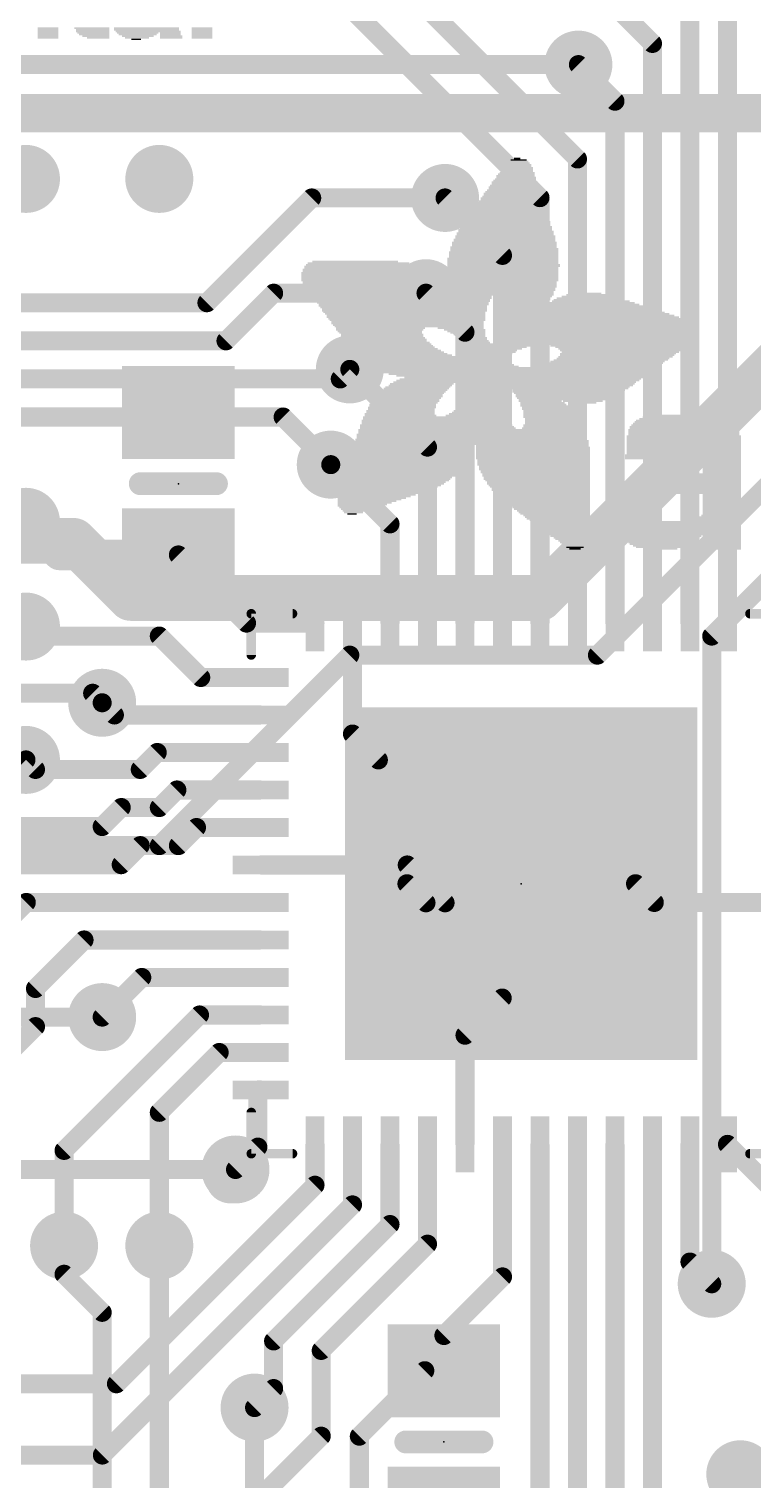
# Model space of a CAD drawing. Extents: x -3.3 to 69.5, y -0.4 to 53.7.
# Drawn here: x 44.49 to 54.14, y 23.8 to 43.15 of the extents above; entities that cross this region are included whole.
import ezdxf

# ---------------------------------------------------------------- set-up
doc = ezdxf.new("R2010")
doc.units = 0
for name, color, linetype in [('1', 12, 'CONTINUOUS'), ('16', 132, 'CONTINUOUS'), ('18', 3, 'CONTINUOUS'), ('200', 4, 'CONTINUOUS'), ('21', 40, 'CONTINUOUS'), ('23', 53, 'CONTINUOUS')]:
    doc.layers.add(name, color=color, linetype=linetype)

# ---------------------------------------------------------------- blocks, each defined once
blk = doc.blocks.new('RECT')
blk.add_solid([(-0.5, -0.5), (0.5, -0.5), (-0.5, 0.5), (0.5, 0.5)])
blk = doc.blocks.new('ROUNDV')
at = {"const_width": 0.5}
blk.add_lwpolyline([(0, -0.25, 1), (0, 0.25, 1), (0, -0.25)], format="xyb", dxfattribs=at)

msp = doc.modelspace()

# ---------------------------------------------------------------- linework, layer by layer
at = {"layer": '1'}
for points, const_width in [([(51.304, 40.898), (45.974, 46.228)], 0.254), ([(51.804, 41.414), (48.26, 44.958)], 0.254), ([(53.804, 35.225), (53.804, 44.748)], 0.254), ([(52.804, 42.954), (51.816, 43.942)], 0.254), ([(53.304, 35.225), (53.304, 43.851)], 0.254), ([(52.804, 35.225), (52.804, 42.954)], 0.254), ([(52.304, 42.184), (51.816, 42.672)], 0.254), ([(52.304, 35.225), (52.304, 42.184)], 0.254), ([(51.804, 35.225), (51.804, 41.414)], 0.254), ([(50.804, 40.128), (50.038, 40.894)], 0.254), ([(51.304, 35.225), (51.304, 40.898)], 0.254), ([(50.804, 35.225), (50.804, 40.128)], 0.254), ([(50.304, 39.104), (49.784, 39.624)], 0.254), ([(50.304, 35.225), (50.304, 39.104)], 0.254), ([(49.804, 37.572), (48.768, 38.608)], 0.254), ([(49.804, 35.225), (49.804, 37.572)], 0.254), ([(49.304, 36.548), (48.514, 37.338)], 0.254), ([(44.892, 36.134), (44.45, 36.576)], 0.4064), ([(49.304, 35.225), (49.304, 36.548)], 0.254), ([(46.482, 36.134), (44.892, 36.134)], 0.4064), ([(47.391, 35.225), (46.482, 36.134)], 0.254), ([(44.45, 35.052), (44.45, 35.179)], 0.254), ([(48.304, 35.225), (47.391, 35.225)], 0.254), ([(48.804, 35.225), (48.804, 33.746)], 0.254), ([(46.228, 35.052), (44.45, 35.052)], 0.254), ([(46.78, 34.5), (46.228, 35.052)], 0.254), ([(47.579, 34.5), (46.78, 34.5)], 0.254), ([(45.629, 34), (45.466, 34.163)], 0.254), ([(47.579, 34), (45.629, 34)], 0.254), ([(48.804, 33.746), (49.149, 33.401)], 0.254), ([(44.577, 33.274), (44.45, 33.401)], 0.254), ([(46.2, 33.5), (45.974, 33.274)], 0.254), ([(47.579, 33.5), (46.2, 33.5)], 0.254), ([(49.149, 33.401), (50.292, 33.401)], 0.254), ([(45.974, 33.274), (44.577, 33.274)], 0.254), ([(46.462, 33), (46.228, 32.766)], 0.254), ([(47.579, 33), (46.462, 33)], 0.254), ([(45.72, 32.766), (45.466, 32.512)], 0.254), ([(46.228, 32.766), (45.72, 32.766)], 0.254), ([(45.466, 32.512), (42.987, 32.512)], 0.254), ([(46.724, 32.5), (46.482, 32.258)], 0.254), ([(47.579, 32.5), (46.724, 32.5)], 0.254), ([(45.974, 32.258), (45.72, 32.004)], 0.254), ([(46.482, 32.258), (45.974, 32.258)], 0.254), ([(45.72, 32.004), (40.259, 32.004)], 0.254), ([(47.579, 32), (49.534, 32)], 0.254), ([(49.534, 32), (50.038, 31.496)], 0.254), ([(49.784, 31.496), (49.53, 31.75)], 0.254), ([(52.828, 31.5), (52.578, 31.75)], 0.254), ([(44.454, 31.5), (43.688, 30.734)], 0.254), ([(47.579, 31.5), (44.454, 31.5)], 0.254), ([(50.038, 31.496), (49.784, 31.496)], 0.254), ([(54.529, 31.5), (52.828, 31.5)], 0.254), ([(45.224, 31), (44.577, 30.353)], 0.254), ([(47.579, 31), (45.224, 31)], 0.254), ([(45.994, 30.5), (45.466, 29.972)], 0.254), ([(47.579, 30.5), (45.994, 30.5)], 0.254), ([(44.577, 30.353), (44.577, 29.845)], 0.254), ([(50.292, 29.73), (50.292, 30.099)], 0.4064), ([(50.304, 29.73), (50.8, 30.226)], 0.254), ([(46.764, 30), (44.958, 28.194)], 0.254), ([(47.579, 30), (46.764, 30)], 0.254), ([(44.577, 29.845), (43.561, 28.829)], 0.254), ([(50.304, 29.73), (50.292, 29.73)], 0.4064), ([(50.304, 28.275), (50.304, 29.73)], 0.254), ([(47.026, 29.5), (46.228, 28.702)], 0.254), ([(47.579, 29.5), (47.026, 29.5)], 0.254), ([(47.579, 29), (47.542, 29)], 0.254), ([(47.542, 29), (47.542, 28.238)], 0.254), ([(46.228, 28.702), (46.228, 26.924)], 0.254), ([(44.958, 28.194), (44.958, 26.924)], 0.254), ([(47.542, 28.238), (47.244, 27.94)], 0.254), ([(48.304, 28.275), (48.304, 27.73)], 0.254), ([(48.804, 28.275), (48.804, 27.468)], 0.254), ([(49.304, 28.275), (49.304, 27.206)], 0.254), ([(49.804, 28.275), (49.804, 26.944)], 0.254), ([(50.804, 28.275), (50.804, 26.5075)], 0.254), ([(51.304, 28.275), (51.304, 10.926)], 0.254), ([(51.804, 28.275), (51.804, 12.458)], 0.254), ([(52.304, 28.275), (52.304, 13.482)], 0.254), ([(52.804, 28.275), (52.804, 14.506)], 0.254), ([(53.304, 28.275), (53.304, 26.706)], 0.254), ([(53.804, 28.275), (54.61, 27.469)], 0.254), ([(48.304, 27.73), (45.6565, 25.0825)], 0.254), ([(45.4685, 24.1325), (48.804, 27.468)], 0.254), ([(49.304, 27.206), (47.752, 25.654)], 0.254), ([(49.804, 26.944), (48.387, 25.527)], 0.254), ([(53.304, 26.706), (53.594, 26.416)], 0.254), ([(50.804, 26.5075), (50.0226, 25.7261)], 0.254), ([(47.752, 25.654), (47.752, 25.019)], 0.254), ([(50.0226, 25.7261), (50.0226, 25.257)], 0.254), ([(48.387, 25.527), (48.387, 24.384)], 0.254), ([(49.768, 25.257), (48.895, 24.384)], 0.254), ([(50.0226, 25.257), (49.768, 25.257)], 0.254), ([(45.6565, 25.0825), (42.6187, 25.0825)], 0.254), ([(47.752, 25.019), (47.498, 24.765)], 0.254), ([(48.387, 24.384), (47.498, 23.495)], 0.254), ([(48.895, 24.384), (48.895, 23.1006)], 0.254), ([(43.5102, 24.1325), (45.4685, 24.1325)], 0.254)]:
    msp.add_lwpolyline(points, dxfattribs=dict(at, const_width=const_width))
for points, const_width in [([(52.8675, 42.954, 1), (52.7405, 42.954)], 0.127), ([(52.7591, 42.9091, 1), (52.8489, 42.9989)], 0.127), ([(51.8609, 42.7169, 1), (51.7711, 42.6271)], 0.127), ([(52.3675, 42.184, 1), (52.2405, 42.184)], 0.127), ([(52.2591, 42.1391, 1), (52.3489, 42.2289)], 0.127), ([(51.8675, 41.414, 1), (51.7405, 41.414)], 0.127), ([(51.7591, 41.3691, 1), (51.8489, 41.4589)], 0.127), ([(50.0829, 40.9389, 1), (49.9931, 40.8491)], 0.127), ([(51.3675, 40.898, 1), (51.2405, 40.898)], 0.127), ([(51.2591, 40.8531, 1), (51.3489, 40.9429)], 0.127), ([(50.8675, 40.128, 1), (50.7405, 40.128)], 0.127), ([(50.7591, 40.0831, 1), (50.8489, 40.1729)], 0.127), ([(49.8289, 39.6689, 1), (49.7391, 39.5791)], 0.127), ([(50.3675, 39.104, 1), (50.2405, 39.104)], 0.127), ([(50.2591, 39.0591, 1), (50.3489, 39.1489)], 0.127), ([(48.8129, 38.6529, 1), (48.7231, 38.5631)], 0.127), ([(49.8675, 37.572, 1), (49.7405, 37.572)], 0.127), ([(49.7591, 37.5271, 1), (49.8489, 37.6169)], 0.127), ([(48.5589, 37.3829, 1), (48.4691, 37.2931)], 0.127), ([(44.5218, 36.6478, 1), (44.3782, 36.5042)], 0.2032), ([(49.3675, 36.548, 1), (49.2405, 36.548)], 0.127), ([(49.2591, 36.5031, 1), (49.3489, 36.5929)], 0.127), ([(44.892, 36.2356, 1), (44.892, 36.0324)], 0.2032), ([(44.8202, 36.0622, 1), (44.9638, 36.2058)], 0.2032), ([(46.5269, 36.1789, 1), (46.4371, 36.0891)], 0.127), ([(46.482, 36.0324, 1), (46.482, 36.2356)], 0.2032), ([(44.5135, 35.179, 1), (44.3865, 35.179)], 0.127), ([(47.391, 35.2885, 1), (47.391, 35.1615)], 0.127), ([(47.3461, 35.1801, 1), (47.4359, 35.2699)], 0.127), ([(48.304, 35.1615, 1), (48.304, 35.2885)], 0.127), ([(48.8675, 35.225, 1), (48.7405, 35.225)], 0.127), ([(49.2405, 35.225, 1), (49.3675, 35.225)], 0.127), ([(49.7405, 35.225, 1), (49.8675, 35.225)], 0.127), ([(50.2405, 35.225, 1), (50.3675, 35.225)], 0.127), ([(50.7405, 35.225, 1), (50.8675, 35.225)], 0.127), ([(51.2405, 35.225, 1), (51.3675, 35.225)], 0.127), ([(51.7405, 35.225, 1), (51.8675, 35.225)], 0.127), ([(52.2405, 35.225, 1), (52.3675, 35.225)], 0.127), ([(52.7405, 35.225, 1), (52.8675, 35.225)], 0.127), ([(53.2405, 35.225, 1), (53.3675, 35.225)], 0.127), ([(53.7405, 35.225, 1), (53.8675, 35.225)], 0.127), ([(44.45, 35.1155, 1), (44.45, 34.9885)], 0.127), ([(44.3865, 35.052, 1), (44.5135, 35.052)], 0.127), ([(46.2729, 35.0969, 1), (46.1831, 35.0071)], 0.127), ([(46.228, 34.9885, 1), (46.228, 35.1155)], 0.127), ([(46.78, 34.5635, 1), (46.78, 34.4365)], 0.127), ([(46.7351, 34.4551, 1), (46.8249, 34.5449)], 0.127), ([(47.579, 34.4365, 1), (47.579, 34.5635)], 0.127), ([(45.5109, 34.2079, 1), (45.4211, 34.1181)], 0.127), ([(45.629, 34.0635, 1), (45.629, 33.9365)], 0.127), ([(45.5841, 33.9551, 1), (45.6739, 34.0449)], 0.127), ([(47.579, 33.9365, 1), (47.579, 34.0635)], 0.127), ([(48.8489, 33.7909, 1), (48.7591, 33.7011)], 0.127), ([(48.7405, 33.746, 1), (48.8675, 33.746)], 0.127), ([(44.4949, 33.4459, 1), (44.4051, 33.3561)], 0.127), ([(46.2, 33.5635, 1), (46.2, 33.4365)], 0.127), ([(46.2449, 33.4551, 1), (46.1551, 33.5449)], 0.127), ([(47.579, 33.4365, 1), (47.579, 33.5635)], 0.127), ([(49.149, 33.4645, 1), (49.149, 33.3375)], 0.127), ([(49.1041, 33.3561, 1), (49.1939, 33.4459)], 0.127), ([(50.292, 33.3375, 1), (50.292, 33.4645)], 0.127), ([(44.577, 33.3375, 1), (44.577, 33.2105)], 0.127), ([(44.5321, 33.2291, 1), (44.6219, 33.3189)], 0.127), ([(45.9291, 33.3189, 1), (46.0189, 33.2291)], 0.127), ([(45.974, 33.2105, 1), (45.974, 33.3375)], 0.127), ([(46.462, 33.0635, 1), (46.462, 32.9365)], 0.127), ([(46.5069, 32.9551, 1), (46.4171, 33.0449)], 0.127), ([(47.579, 32.9365, 1), (47.579, 33.0635)], 0.127), ([(45.72, 32.8295, 1), (45.72, 32.7025)], 0.127), ([(45.7649, 32.7211, 1), (45.6751, 32.8109)], 0.127), ([(46.228, 32.7025, 1), (46.228, 32.8295)], 0.127), ([(46.1831, 32.8109, 1), (46.2729, 32.7211)], 0.127), ([(45.4211, 32.5569, 1), (45.5109, 32.4671)], 0.127), ([(45.466, 32.4485, 1), (45.466, 32.5755)], 0.127), ([(46.724, 32.5635, 1), (46.724, 32.4365)], 0.127), ([(46.7689, 32.4551, 1), (46.6791, 32.5449)], 0.127), ([(47.579, 32.4365, 1), (47.579, 32.5635)], 0.127), ([(45.974, 32.3215, 1), (45.974, 32.1945)], 0.127), ([(46.0189, 32.2131, 1), (45.9291, 32.3029)], 0.127), ([(46.4371, 32.3029, 1), (46.5269, 32.2131)], 0.127), ([(46.482, 32.1945, 1), (46.482, 32.3215)], 0.127), ([(45.72, 31.9405, 1), (45.72, 32.0675)], 0.127), ([(47.579, 32.0635, 1), (47.579, 31.9365)], 0.127), ([(49.5789, 32.0449, 1), (49.4891, 31.9551)], 0.127), ([(49.534, 31.9365, 1), (49.534, 32.0635)], 0.127), ([(45.6751, 32.0489, 1), (45.7649, 31.9591)], 0.127), ([(49.5749, 31.7949, 1), (49.4851, 31.7051)], 0.127), ([(52.6229, 31.7949, 1), (52.5331, 31.7051)], 0.127), ([(44.454, 31.5635, 1), (44.454, 31.4365)], 0.127), ([(44.4989, 31.4551, 1), (44.4091, 31.5449)], 0.127), ([(47.579, 31.4365, 1), (47.579, 31.5635)], 0.127), ([(49.784, 31.5595, 1), (49.784, 31.4325)], 0.127), ([(49.7391, 31.4511, 1), (49.8289, 31.5409)], 0.127), ([(49.9931, 31.4511, 1), (50.0829, 31.5409)], 0.127), ([(50.038, 31.4325, 1), (50.038, 31.5595)], 0.127), ([(52.828, 31.5635, 1), (52.828, 31.4365)], 0.127), ([(52.7831, 31.4551, 1), (52.8729, 31.5449)], 0.127), ([(45.224, 31.0635, 1), (45.224, 30.9365)], 0.127), ([(45.2689, 30.9551, 1), (45.1791, 31.0449)], 0.127), ([(47.579, 30.9365, 1), (47.579, 31.0635)], 0.127), ([(45.994, 30.5635, 1), (45.994, 30.4365)], 0.127), ([(46.0389, 30.4551, 1), (45.9491, 30.5449)], 0.127), ([(47.579, 30.4365, 1), (47.579, 30.5635)], 0.127), ([(44.6405, 30.353, 1), (44.5135, 30.353)], 0.127), ([(44.5321, 30.3979, 1), (44.6219, 30.3081)], 0.127), ([(50.3936, 30.099, 1), (50.1904, 30.099)], 0.2032), ([(50.8449, 30.1811, 1), (50.7551, 30.2709)], 0.127), ([(45.4211, 30.0169, 1), (45.5109, 29.9271)], 0.127), ([(46.764, 30.0635, 1), (46.764, 29.9365)], 0.127), ([(46.8089, 29.9551, 1), (46.7191, 30.0449)], 0.127), ([(47.579, 29.9365, 1), (47.579, 30.0635)], 0.127), ([(44.5135, 29.845, 1), (44.6405, 29.845)], 0.127), ([(44.6219, 29.8001, 1), (44.5321, 29.8899)], 0.127), ([(50.292, 29.8316, 1), (50.292, 29.6284)], 0.2032), ([(50.1904, 29.73, 1), (50.3936, 29.73)], 0.2032), ([(50.3675, 29.73, 1), (50.2405, 29.73)], 0.127), ([(50.2591, 29.7749, 1), (50.3489, 29.6851)], 0.127), ([(50.304, 29.6284, 1), (50.304, 29.8316)], 0.2032), ([(47.026, 29.5635, 1), (47.026, 29.4365)], 0.127), ([(47.0709, 29.4551, 1), (46.9811, 29.5449)], 0.127), ([(47.579, 29.4365, 1), (47.579, 29.5635)], 0.127), ([(47.542, 29.0635, 1), (47.542, 28.9365)], 0.127), ([(47.6055, 29, 1), (47.4785, 29)], 0.127), ([(47.579, 28.9365, 1), (47.579, 29.0635)], 0.127), ([(46.2915, 28.702, 1), (46.1645, 28.702)], 0.127), ([(46.1831, 28.7469, 1), (46.2729, 28.6571)], 0.127), ([(45.0215, 28.194, 1), (44.8945, 28.194)], 0.127), ([(44.9131, 28.2389, 1), (45.0029, 28.1491)], 0.127), ([(47.4785, 28.238, 1), (47.6055, 28.238)], 0.127), ([(47.5869, 28.1931, 1), (47.4971, 28.2829)], 0.127), ([(48.3675, 28.275, 1), (48.2405, 28.275)], 0.127), ([(48.8675, 28.275, 1), (48.7405, 28.275)], 0.127), ([(49.3675, 28.275, 1), (49.2405, 28.275)], 0.127), ([(49.8675, 28.275, 1), (49.7405, 28.275)], 0.127), ([(50.2405, 28.275, 1), (50.3675, 28.275)], 0.127), ([(50.8675, 28.275, 1), (50.7405, 28.275)], 0.127), ([(51.3675, 28.275, 1), (51.2405, 28.275)], 0.127), ([(51.8675, 28.275, 1), (51.7405, 28.275)], 0.127), ([(52.3675, 28.275, 1), (52.2405, 28.275)], 0.127), ([(52.8675, 28.275, 1), (52.7405, 28.275)], 0.127), ([(53.3675, 28.275, 1), (53.2405, 28.275)], 0.127), ([(53.8489, 28.3199, 1), (53.7591, 28.2301)], 0.127), ([(47.1991, 27.9849, 1), (47.2889, 27.8951)], 0.127), ([(48.2405, 27.73, 1), (48.3675, 27.73)], 0.127), ([(48.3489, 27.6851, 1), (48.2591, 27.7749)], 0.127), ([(48.7405, 27.468, 1), (48.8675, 27.468)], 0.127), ([(48.8489, 27.4231, 1), (48.7591, 27.5129)], 0.127), ([(49.3489, 27.1611, 1), (49.2591, 27.2509)], 0.127), ([(49.2405, 27.206, 1), (49.3675, 27.206)], 0.127), ([(44.8945, 26.924, 1), (45.0215, 26.924)], 0.127), ([(46.1645, 26.924, 1), (46.2915, 26.924)], 0.127), ([(49.7405, 26.944, 1), (49.8675, 26.944)], 0.127), ([(49.8489, 26.8991, 1), (49.7591, 26.9889)], 0.127), ([(53.3489, 26.7509, 1), (53.2591, 26.6611)], 0.127), ([(53.2405, 26.706, 1), (53.3675, 26.706)], 0.127), ([(50.7405, 26.5075, 1), (50.8675, 26.5075)], 0.127), ([(50.8489, 26.4626, 1), (50.7591, 26.5524)], 0.127), ([(53.5491, 26.3711, 1), (53.6389, 26.4609)], 0.127), ([(47.8155, 25.654, 1), (47.6885, 25.654)], 0.127), ([(47.7071, 25.6989, 1), (47.7969, 25.6091)], 0.127), ([(50.0861, 25.7261, 1), (49.9591, 25.7261)], 0.127), ([(49.9777, 25.771, 1), (50.0675, 25.6812)], 0.127), ([(48.4505, 25.527, 1), (48.3235, 25.527)], 0.127), ([(48.3421, 25.5719, 1), (48.4319, 25.4821)], 0.127), ([(49.768, 25.3205, 1), (49.768, 25.1935)], 0.127), ([(49.8129, 25.2121, 1), (49.7231, 25.3019)], 0.127), ([(50.0226, 25.1935, 1), (50.0226, 25.3205)], 0.127), ([(45.6116, 25.1274, 1), (45.7014, 25.0376)], 0.127), ([(45.6565, 25.019, 1), (45.6565, 25.146)], 0.127), ([(49.9591, 25.257, 1), (50.0861, 25.257)], 0.127), ([(47.6885, 25.019, 1), (47.8155, 25.019)], 0.127), ([(47.7969, 24.9741, 1), (47.7071, 25.0639)], 0.127), ([(47.4531, 24.8099, 1), (47.5429, 24.7201)], 0.127), ([(48.3235, 24.384, 1), (48.4505, 24.384)], 0.127), ([(48.4319, 24.3391, 1), (48.3421, 24.4289)], 0.127), ([(48.9585, 24.384, 1), (48.8315, 24.384)], 0.127), ([(48.8501, 24.4289, 1), (48.9399, 24.3391)], 0.127), ([(45.4236, 24.1774, 1), (45.5134, 24.0876)], 0.127), ([(45.4685, 24.069, 1), (45.4685, 24.196)], 0.127)]:
    msp.add_lwpolyline(points, format="xyb", dxfattribs=dict(at, const_width=const_width))
at = {"layer": '16'}
for points, const_width in [([(51.816, 42.672), (32.512, 42.672)], 0.254), ([(48.26, 40.894), (46.863, 39.497)], 0.254), ([(50.038, 40.894), (48.26, 40.894)], 0.254), ([(47.752, 39.624), (47.117, 38.989)], 0.254), ([(49.784, 39.624), (47.752, 39.624)], 0.254), ([(55.118, 39.37), (51.308, 35.56)], 0.6096), ([(46.863, 39.497), (24.765, 39.497)], 0.254), ([(47.117, 38.989), (21.717, 38.989)], 0.254), ([(48.768, 38.608), (48.641, 38.481)], 0.254), ([(48.641, 38.481), (20.701, 38.481)], 0.254), ([(55.372, 38.1), (52.07, 34.798)], 0.254), ([(47.879, 37.973), (22.098, 37.973)], 0.254), ([(48.514, 37.338), (47.879, 37.973)], 0.254), ([(44.45, 36.576), (44.45, 36.322)], 0.4064), ([(44.45, 36.322), (43.561, 36.322)], 0.6096), ([(45.085, 36.322), (44.45, 36.322)], 0.6096), ([(45.847, 35.56), (45.085, 36.322)], 0.6096), ([(53.594, 35.052), (54.61, 36.068)], 0.254), ([(51.308, 35.56), (45.847, 35.56)], 0.6096), ([(44.45, 35.179), (43.307, 35.179)], 0.254), ([(53.594, 26.416), (53.594, 35.052)], 0.254), ([(48.768, 34.798), (46.228, 32.258)], 0.254), ([(52.07, 34.798), (48.768, 34.798)], 0.254), ([(43.434, 34.29), (45.339, 34.29)], 0.254), ([(45.339, 34.29), (45.466, 34.163)], 0.254), ([(44.323, 33.274), (44.45, 33.401)], 0.254), ([(46.228, 32.258), (43.434, 32.258)], 0.254), ([(45.466, 29.972), (44.196, 29.972)], 0.254), ([(47.244, 27.94), (44.323, 27.94)], 0.254), ([(44.958, 26.543), (44.958, 26.924)], 0.254), ([(46.228, 26.924), (46.228, 18.542)], 0.254), ([(45.466, 26.035), (44.958, 26.543)], 0.254), ([(45.466, 18.796), (45.466, 26.035)], 0.254), ([(47.498, 24.765), (47.498, 19.558)], 0.254)]:
    msp.add_lwpolyline(points, dxfattribs=dict(at, const_width=const_width))
for points, const_width in [([(51.816, 42.6085, 1), (51.816, 42.7355)], 0.127), ([(48.26, 40.9575, 1), (48.26, 40.8305)], 0.127), ([(48.3049, 40.8491, 1), (48.2151, 40.9389)], 0.127), ([(50.038, 40.8305, 1), (50.038, 40.9575)], 0.127), ([(47.752, 39.6875, 1), (47.752, 39.5605)], 0.127), ([(47.7969, 39.5791, 1), (47.7071, 39.6689)], 0.127), ([(49.784, 39.5605, 1), (49.784, 39.6875)], 0.127), ([(46.8181, 39.5419, 1), (46.9079, 39.4521)], 0.127), ([(46.863, 39.4335, 1), (46.863, 39.5605)], 0.127), ([(47.0721, 39.0339, 1), (47.1619, 38.9441)], 0.127), ([(47.117, 38.9255, 1), (47.117, 39.0525)], 0.127), ([(48.8129, 38.5631, 1), (48.7231, 38.6529)], 0.127), ([(48.5961, 38.5259, 1), (48.6859, 38.4361)], 0.127), ([(48.641, 38.4175, 1), (48.641, 38.5445)], 0.127), ([(47.9239, 38.0179, 1), (47.8341, 37.9281)], 0.127), ([(47.879, 37.9095, 1), (47.879, 38.0365)], 0.127), ([(48.4691, 37.2931, 1), (48.5589, 37.3829)], 0.127), ([(44.5516, 36.576, 1), (44.3484, 36.576)], 0.2032), ([(44.45, 36.4744, 1), (44.45, 36.1696)], 0.3048), ([(44.45, 36.1696, 1), (44.45, 36.4744)], 0.3048), ([(45.1928, 36.4298, 1), (44.9772, 36.2142)], 0.3048), ([(45.085, 36.1696, 1), (45.085, 36.4744)], 0.3048), ([(44.3484, 36.322, 1), (44.5516, 36.322)], 0.2032), ([(45.847, 35.7124, 1), (45.847, 35.4076)], 0.3048), ([(45.7392, 35.4522, 1), (45.9548, 35.6678)], 0.3048), ([(51.2002, 35.6678, 1), (51.4158, 35.4522)], 0.3048), ([(51.308, 35.4076, 1), (51.308, 35.7124)], 0.3048), ([(44.45, 35.1155, 1), (44.45, 35.2425)], 0.127), ([(53.6575, 35.052, 1), (53.5305, 35.052)], 0.127), ([(53.5491, 35.0969, 1), (53.6389, 35.0071)], 0.127), ([(48.768, 34.8615, 1), (48.768, 34.7345)], 0.127), ([(48.8129, 34.7531, 1), (48.7231, 34.8429)], 0.127), ([(52.0251, 34.8429, 1), (52.1149, 34.7531)], 0.127), ([(52.07, 34.7345, 1), (52.07, 34.8615)], 0.127), ([(45.3839, 34.3349, 1), (45.2941, 34.2451)], 0.127), ([(45.339, 34.2265, 1), (45.339, 34.3535)], 0.127), ([(45.4211, 34.1181, 1), (45.5109, 34.2079)], 0.127), ([(44.4949, 33.3561, 1), (44.4051, 33.4459)], 0.127), ([(46.1831, 32.3029, 1), (46.2729, 32.2131)], 0.127), ([(46.228, 32.1945, 1), (46.228, 32.3215)], 0.127), ([(45.466, 29.9085, 1), (45.466, 30.0355)], 0.127), ([(47.244, 27.8765, 1), (47.244, 28.0035)], 0.127), ([(45.0215, 26.924, 1), (44.8945, 26.924)], 0.127), ([(46.2915, 26.924, 1), (46.1645, 26.924)], 0.127), ([(45.0029, 26.5879, 1), (44.9131, 26.4981)], 0.127), ([(44.8945, 26.543, 1), (45.0215, 26.543)], 0.127), ([(53.5305, 26.416, 1), (53.6575, 26.416)], 0.127), ([(45.5295, 26.035, 1), (45.4025, 26.035)], 0.127), ([(45.4211, 25.9901, 1), (45.5109, 26.0799)], 0.127), ([(47.5615, 24.765, 1), (47.4345, 24.765)], 0.127)]:
    msp.add_lwpolyline(points, format="xyb", dxfattribs=dict(at, const_width=const_width))
at = {"layer": '21'}
for points, const_width in [([(46.99, 37.084), (45.974, 37.084)], 0.3048), ([(48.004, 35.35), (47.454, 35.35)], 0.127), ([(47.454, 35.35), (47.454, 34.8)], 0.127), ([(54.104, 35.35), (54.654, 35.35)], 0.127), ([(47.454, 28.7), (47.454, 28.15)], 0.127), ([(47.454, 28.15), (48.004, 28.15)], 0.127), ([(54.654, 28.15), (54.104, 28.15)], 0.127), ([(49.5146, 24.307), (50.5306, 24.307)], 0.3048)]:
    msp.add_lwpolyline(points, dxfattribs=dict(at, const_width=const_width))
for points, const_width in [([(45.974, 37.1602, 1), (45.974, 37.0078)], 0.1524), ([(46.99, 37.0078, 1), (46.99, 37.1602)], 0.1524), ([(47.4858, 35.35, 1), (47.4222, 35.35)], 0.0635), ([(47.454, 35.3818, 1), (47.454, 35.3182)], 0.0635), ([(48.004, 35.3182, 1), (48.004, 35.3818)], 0.0635), ([(54.104, 35.3818, 1), (54.104, 35.3182)], 0.0635), ([(47.4222, 34.8, 1), (47.4858, 34.8)], 0.0635), ([(47.4858, 28.7, 1), (47.4222, 28.7)], 0.0635), ([(47.176, 27.691, 1), (47.176, 27.945, 1), (47.176, 27.691)], 0.4064), ([(47.4222, 28.15, 1), (47.4858, 28.15)], 0.0635), ([(47.454, 28.1818, 1), (47.454, 28.1183)], 0.0635), ([(48.004, 28.1183, 1), (48.004, 28.1818)], 0.0635), ([(54.104, 28.1818, 1), (54.104, 28.1183)], 0.0635), ([(49.5146, 24.3832, 1), (49.5146, 24.2308)], 0.1524), ([(50.5306, 24.2308, 1), (50.5306, 24.3832)], 0.1524)]:
    msp.add_lwpolyline(points, format="xyb", dxfattribs=dict(at, const_width=const_width))
at = {"layer": '23'}
for p in [(46.482, 37.084), (51.054, 31.75), (50.0226, 24.307)]:
    msp.add_point(p, dxfattribs=at)

# ---------------------------------------------------------------- block references
at = {"layer": '1'}
for p, xscale, yscale, rotation in [((46.482, 38.034), 1.24, 1.5, 270), ((46.482, 36.134), 1.24, 1.5, 270), ((48.304, 35.225), 0.75, 0.25, 270), ((48.804, 35.225), 0.75, 0.25, 270), ((49.304, 35.225), 0.75, 0.25, 270), ((49.804, 35.225), 0.75, 0.25, 270), ((50.304, 35.225), 0.75, 0.25, 270), ((50.804, 35.225), 0.75, 0.25, 270), ((51.304, 35.225), 0.75, 0.25, 270), ((51.804, 35.225), 0.75, 0.25, 270), ((52.304, 35.225), 0.75, 0.25, 270), ((52.804, 35.225), 0.75, 0.25, 270), ((53.304, 35.225), 0.75, 0.25, 270), ((53.804, 35.225), 0.75, 0.25, 270), ((48.304, 28.275), 0.75, 0.25, 90), ((48.804, 28.275), 0.75, 0.25, 90), ((49.304, 28.275), 0.75, 0.25, 90), ((49.804, 28.275), 0.75, 0.25, 90), ((50.304, 28.275), 0.75, 0.25, 90), ((50.804, 28.275), 0.75, 0.25, 90), ((51.304, 28.275), 0.75, 0.25, 90), ((51.804, 28.275), 0.75, 0.25, 90), ((52.304, 28.275), 0.75, 0.25, 90), ((52.804, 28.275), 0.75, 0.25, 90), ((53.304, 28.275), 0.75, 0.25, 90), ((53.804, 28.275), 0.75, 0.25, 90), ((50.0226, 25.257), 1.24, 1.5, 90), ((50.0226, 23.357), 1.24, 1.5, 90)]:
    msp.add_blockref('RECT', p, dxfattribs=dict(at, xscale=xscale, yscale=yscale, rotation=rotation))
for p, xscale, yscale in [((47.579, 34.5), 0.75, 0.25), ((47.579, 34), 0.75, 0.25), ((51.054, 31.75), 4.7, 4.7), ((47.579, 33.5), 0.75, 0.25), ((47.579, 33), 0.75, 0.25), ((47.579, 32.5), 0.75, 0.25), ((47.579, 32), 0.75, 0.25), ((47.579, 31.5), 0.75, 0.25), ((47.579, 31), 0.75, 0.25), ((47.579, 30.5), 0.75, 0.25), ((47.579, 30), 0.75, 0.25), ((47.579, 29.5), 0.75, 0.25), ((47.579, 29), 0.75, 0.25)]:
    msp.add_blockref('RECT', p, dxfattribs=dict(at, xscale=xscale, yscale=yscale))
at = {"layer": '18', "xscale": 0.9064, "yscale": 0.9064}
for p in [(51.816, 42.672), (51.816, 42.672), (44.45, 41.148), (44.45, 41.148), (46.228, 41.148), (46.228, 41.148), (50.038, 40.894), (50.038, 40.894), (49.784, 39.624), (49.784, 39.624), (48.768, 38.608), (48.768, 38.608), (48.514, 37.338), (48.514, 37.338), (44.45, 36.576), (44.45, 36.576), (44.45, 35.179), (44.45, 35.179), (45.466, 34.163), (45.466, 34.163), (44.45, 33.401), (44.45, 33.401), (50.292, 33.401), (50.292, 33.401), (51.816, 33.401), (51.816, 33.401), (49.53, 31.75), (49.53, 31.75), (51.054, 31.75), (51.054, 31.75), (52.578, 31.75), (52.578, 31.75), (45.466, 29.972), (45.466, 29.972), (50.292, 30.099), (50.292, 30.099), (51.816, 30.099), (51.816, 30.099), (47.244, 27.94), (47.244, 27.94), (44.958, 26.924), (44.958, 26.924), (46.228, 26.924), (46.228, 26.924), (53.594, 26.416), (53.594, 26.416), (47.498, 24.765), (47.498, 24.765), (53.975, 23.876), (53.975, 23.876)]:
    msp.add_blockref('ROUNDV', p, dxfattribs=at)
at = {"layer": '200', "yscale": 0.0212}
for p, xscale in [((44.7445, 43.1571), 0.2752), ((44.7445, 43.1359), 0.2752), ((45.3266, 43.1571), 0.4657), ((45.3372, 43.1359), 0.4445), ((46.0568, 43.1571), 0.8678), ((46.0568, 43.1359), 0.8678), ((46.7976, 43.1571), 0.2752), ((46.7976, 43.1359), 0.2752), ((44.7445, 43.1148), 0.2752), ((44.7445, 43.0936), 0.2752), ((44.7445, 43.0724), 0.2752), ((44.7445, 43.0513), 0.2752), ((44.7445, 43.0301), 0.2752), ((45.3372, 43.1148), 0.4445), ((45.3478, 43.0936), 0.4233), ((45.3584, 43.0724), 0.4022), ((45.3795, 43.0513), 0.3598), ((45.4113, 43.0301), 0.2963), ((46.078, 43.1148), 0.8678), ((45.9404, 43.0936), 0.5503), ((45.9404, 43.0724), 0.508), ((45.9404, 43.0513), 0.4233), ((45.9298, 43.0301), 0.3175), ((45.9192, 43.0089), 0.127), ((46.3743, 43.0936), 0.2752), ((46.3743, 43.0724), 0.2752), ((46.3849, 43.0513), 0.2963), ((46.3849, 43.0301), 0.2963), ((46.7976, 43.1148), 0.2752), ((46.7976, 43.0936), 0.2752), ((46.7976, 43.0724), 0.2752), ((46.7976, 43.0513), 0.2752), ((46.7976, 43.0301), 0.2752), ((46.2262, 42.2681), 37.1037), ((46.2262, 42.247), 37.1037), ((46.2262, 42.2258), 37.1037), ((46.2262, 42.2046), 37.1037), ((46.2262, 42.1835), 37.1037), ((46.2262, 42.1623), 37.1037), ((46.2262, 42.1411), 37.1037), ((46.2262, 42.12), 37.1037), ((46.2262, 42.0988), 37.1037), ((46.2262, 42.0777), 37.1037), ((46.2262, 42.0565), 37.1037), ((46.2262, 42.0353), 37.1037), ((46.2262, 42.0142), 37.1037), ((46.2262, 41.993), 37.1037), ((46.2262, 41.9718), 37.1037), ((46.2262, 41.9507), 37.1037), ((46.2262, 41.9295), 37.1037), ((46.2262, 41.9083), 37.1037), ((46.2262, 41.8872), 37.1037), ((46.2262, 41.866), 37.1037), ((46.2262, 41.8448), 37.1037), ((46.2262, 41.8237), 37.1037), ((46.2262, 41.8025), 37.1037), ((46.2262, 41.7813), 37.1037), ((51.0202, 41.4003), 0.2117), ((50.999, 41.4215), 0.0847), ((50.9885, 41.2099), 0.4868), ((50.999, 41.231), 0.4656), ((50.999, 41.2733), 0.4233), ((50.999, 41.2522), 0.4233), ((51.0096, 41.2945), 0.4022), ((51.0096, 41.3157), 0.3598), ((51.0096, 41.358), 0.3175), ((51.0202, 41.3368), 0.3387), ((51.0096, 41.3792), 0.2752), ((50.9567, 41.0405), 0.6773), ((50.9567, 41.0194), 0.6773), ((50.9567, 41.0617), 0.635), ((50.9673, 41.104), 0.6138), ((50.9673, 41.0829), 0.6138), ((50.9673, 41.1252), 0.5715), ((50.9779, 41.1464), 0.5503), ((50.9779, 41.1887), 0.508), ((50.9885, 41.1675), 0.5291), ((50.9144, 40.8289), 0.889), ((50.9144, 40.85), 0.8466), ((50.925, 40.8924), 0.8255), ((50.925, 40.8712), 0.8255), ((50.9355, 40.9135), 0.8043), ((50.9355, 40.9559), 0.762), ((50.9355, 40.9347), 0.762), ((50.9461, 40.977), 0.7408), ((50.9461, 40.9982), 0.6985), ((50.872, 40.6595), 1.0583), ((50.8826, 40.6384), 1.0795), ((50.8826, 40.6807), 1.0371), ((50.8932, 40.7019), 1.016), ((50.8932, 40.7442), 0.9736), ((50.8932, 40.723), 0.9736), ((50.9038, 40.7654), 0.9525), ((50.9038, 40.8077), 0.9101), ((50.9038, 40.7865), 0.9101), ((50.8403, 40.4267), 1.2911), ((50.8403, 40.469), 1.2488), ((50.8509, 40.4479), 1.27), ((50.8509, 40.5114), 1.2276), ((50.8509, 40.4902), 1.2276), ((50.8509, 40.5325), 1.1853), ((50.8615, 40.5537), 1.1641), ((50.872, 40.5749), 1.143), ((50.8615, 40.596), 1.1218), ((50.872, 40.6172), 1.1006), ((50.8191, 40.2362), 1.4181), ((50.8297, 40.2997), 1.3969), ((50.8297, 40.2786), 1.3969), ((50.8297, 40.2574), 1.3969), ((50.8297, 40.3421), 1.3546), ((50.8297, 40.3209), 1.3546), ((50.8403, 40.3844), 1.3334), ((50.8403, 40.3632), 1.3334), ((50.8403, 40.4056), 1.2911), ((48.8401, 40.0457), 1.143), ((50.8086, 40.0881), 1.4816), ((50.8086, 40.0669), 1.4816), ((50.8086, 40.0457), 1.4816), ((50.8191, 40.1727), 1.4604), ((50.8191, 40.1516), 1.4604), ((50.8191, 40.1304), 1.4604), ((50.8191, 40.1092), 1.4604), ((50.8297, 40.2151), 1.4393), ((50.8297, 40.1939), 1.4393), ((49.0306, 39.8552), 1.8203), ((48.9989, 39.8976), 1.7568), ((49.02, 39.8764), 1.7991), ((48.9671, 39.9399), 1.6509), ((48.9883, 39.9187), 1.6933), ((48.9354, 39.9822), 1.5451), ((48.9565, 39.9611), 1.5874), ((48.9142, 40.0034), 1.4604), ((48.8825, 40.0246), 1.3546), ((50.8191, 40.0034), 1.5028), ((50.8191, 39.9822), 1.5028), ((50.8086, 40.0246), 1.4816), ((50.8086, 39.9611), 1.4816), ((50.8086, 39.9399), 1.4816), ((50.8086, 39.9187), 1.4816), ((50.8086, 39.8976), 1.4816), ((50.8086, 39.8764), 1.4816), ((50.8086, 39.8552), 1.4816), ((49.0412, 39.8341), 1.8414), ((49.0518, 39.8129), 1.8626), ((49.0624, 39.7917), 1.8838), ((49.0835, 39.7706), 1.8838), ((49.0941, 39.7494), 1.9049), ((49.1153, 39.7282), 1.9049), ((49.1365, 39.7071), 1.9049), ((49.1365, 39.6859), 1.9049), ((49.8561, 39.6647), 3.3019), ((50.8086, 39.8341), 1.4816), ((50.8086, 39.8129), 1.4816), ((50.8191, 39.7917), 1.4604), ((50.8086, 39.7706), 1.4393), ((50.8086, 39.7494), 1.4393), ((50.8086, 39.7282), 1.4393), ((50.8191, 39.7071), 1.4181), ((50.8086, 39.6859), 1.3969), ((49.4751, 39.6436), 2.4976), ((49.4645, 39.6224), 2.4764), ((49.4645, 39.6012), 2.4341), ((49.4645, 39.5801), 2.3917), ((49.4751, 39.5589), 2.3706), ((49.4645, 39.5378), 2.3494), ((49.4751, 39.5166), 2.3282), ((49.4751, 39.4954), 2.2859), ((49.4857, 39.4743), 2.2647), ((51.1366, 39.6436), 0.6985), ((51.1472, 39.6224), 0.6773), ((51.1472, 39.5801), 0.635), ((51.1366, 39.5589), 0.6138), ((51.1578, 39.6012), 0.6561), ((51.126, 39.4954), 0.5503), ((51.1472, 39.5378), 0.5926), ((51.1366, 39.5166), 0.5715), ((51.7398, 39.4743), 1.7779), ((51.9938, 39.4954), 1.143), ((51.9833, 39.5166), 1.0371), ((51.9515, 39.5378), 0.9313), ((51.9409, 39.5589), 0.8255), ((51.9409, 39.5801), 0.6985), ((51.9409, 39.6012), 0.5715), ((51.9303, 39.6224), 0.381), ((49.4751, 39.4531), 2.2436), ((49.4857, 39.4319), 2.2224), ((49.4963, 39.4108), 2.2012), ((49.4963, 39.3896), 2.2012), ((49.4963, 39.3684), 2.1589), ((49.5069, 39.3473), 2.1377), ((49.5174, 39.3261), 2.1166), ((49.5174, 39.3049), 2.1166), ((49.528, 39.2838), 2.0954), ((52.0044, 39.3049), 2.3071), ((51.7716, 39.4531), 1.8414), ((51.8033, 39.4319), 1.9049), ((51.8351, 39.4108), 1.9684), ((51.8668, 39.3896), 2.0319), ((51.9092, 39.3684), 2.1166), ((51.9409, 39.3473), 2.1801), ((51.9727, 39.3261), 2.2436), ((52.0362, 39.2838), 2.3706), ((49.5386, 39.2626), 2.0743), ((49.5386, 39.2414), 2.0319), ((49.5386, 39.2203), 2.0319), ((49.5492, 39.1991), 2.0108), ((49.5598, 39.1779), 1.9896), ((49.1682, 39.1356), 1.1641), ((49.1788, 39.1568), 1.1853), ((49.1682, 39.1144), 1.1218), ((49.1788, 39.0933), 1.1006), ((49.1999, 39.0721), 1.1006), ((50.2477, 39.1568), 0.6138), ((50.3006, 39.1356), 0.5503), ((50.3217, 39.1144), 0.508), ((50.3429, 39.0933), 0.4656), ((50.3641, 39.0721), 0.4233), ((52.0679, 39.1144), 2.5611), ((52.0679, 39.0933), 2.5611), ((52.0679, 39.0721), 2.5611), ((52.0785, 39.1568), 2.5399), ((52.0785, 39.1356), 2.5399), ((52.0573, 39.2414), 2.4552), ((52.0679, 39.2203), 2.4764), ((52.0785, 39.1991), 2.4976), ((52.0785, 39.1779), 2.4976), ((52.0573, 39.2626), 2.4129), ((49.1999, 39.0509), 1.1006), ((49.2211, 39.0298), 1.1006), ((49.2423, 39.0086), 1.1006), ((49.2423, 38.9874), 1.1006), ((49.274, 38.9663), 1.1218), ((49.2952, 38.9451), 1.1218), ((49.3269, 38.9028), 1.143), ((49.3164, 38.9239), 1.1218), ((49.3587, 38.8816), 1.1641), ((50.3852, 39.0509), 0.381), ((50.4064, 39.0298), 0.381), ((50.417, 39.0086), 0.3598), ((50.4487, 38.9874), 0.3387), ((50.4699, 38.9663), 0.3387), ((51.8033, 38.9451), 2.9632), ((50.7874, 38.9239), 0.889), ((50.7345, 38.9028), 0.7831), ((50.7133, 38.8816), 0.6985), ((51.9938, 38.9663), 2.6246), ((52.0256, 38.9874), 2.6034), ((52.0468, 39.0298), 2.6034), ((52.0362, 39.0086), 2.5822), ((52.0573, 39.0509), 2.5822), ((52.3537, 38.9239), 1.8203), ((52.3748, 38.9028), 1.7356), ((52.3748, 38.8816), 1.6509), ((49.3904, 38.8604), 1.1853), ((49.4222, 38.8393), 1.2065), ((49.4539, 38.8181), 1.2276), ((49.4963, 38.7969), 1.27), ((49.5492, 38.7758), 1.3334), ((49.8984, 38.7546), 1.9896), ((49.8984, 38.7335), 1.9473), ((49.9302, 38.7123), 1.9261), ((49.9513, 38.6911), 1.9261), ((50.6075, 38.7758), 0.5715), ((50.6498, 38.8181), 0.5715), ((50.6816, 38.8604), 0.635), ((50.6392, 38.7969), 0.5503), ((50.6816, 38.8393), 0.5926), ((52.1737, 38.6911), 1.5451), ((52.2055, 38.7123), 1.5239), ((52.2478, 38.7335), 1.5239), ((52.2796, 38.7546), 1.5028), ((52.3113, 38.7758), 1.5239), ((52.3748, 38.8604), 1.6086), ((52.3431, 38.8181), 1.5451), ((52.3325, 38.7969), 1.5239), ((52.3748, 38.8393), 1.5663), ((49.9831, 38.67), 1.9473), ((50.036, 38.6488), 1.9684), ((50.9673, 38.6276), 3.7887), ((50.9673, 38.6065), 3.704), ((50.9779, 38.5853), 3.6405), ((50.999, 38.5641), 3.5559), ((51.0096, 38.543), 3.45), ((51.052, 38.5218), 3.323), ((49.909, 38.5006), 0.8255), ((51.5494, 38.5006), 2.2859), ((52.0573, 38.6488), 1.6509), ((52.1314, 38.67), 1.5874), ((49.6127, 38.3101), 0.8678), ((49.6339, 38.3313), 0.8678), ((49.655, 38.3525), 0.8678), ((49.6762, 38.3736), 0.8678), ((49.7079, 38.3948), 0.8466), ((49.7291, 38.416), 0.8466), ((49.7714, 38.4371), 0.8466), ((49.8032, 38.4583), 0.8255), ((49.8455, 38.4795), 0.8255), ((50.544, 38.3101), 0.3175), ((50.5546, 38.3525), 0.2963), ((50.5546, 38.3313), 0.2963), ((50.5757, 38.4371), 0.2963), ((50.5651, 38.416), 0.2752), ((50.5651, 38.3948), 0.2752), ((50.5651, 38.3736), 0.2752), ((51.5388, 38.4795), 2.2224), ((51.5282, 38.4583), 2.2012), ((51.6975, 38.4371), 1.7779), ((51.7081, 38.416), 1.7144), ((51.7081, 38.3948), 1.6721), ((51.6975, 38.3736), 1.6086), ((51.6975, 38.3525), 1.5663), ((51.6869, 38.3313), 1.5028), ((51.6763, 38.3101), 1.4816), ((49.4751, 38.1408), 0.889), ((49.4751, 38.1196), 0.889), ((49.4963, 38.162), 0.889), ((49.5174, 38.1831), 0.889), ((49.5386, 38.2255), 0.889), ((49.528, 38.2043), 0.8678), ((49.5598, 38.2466), 0.889), ((49.5704, 38.2678), 0.8678), ((49.5915, 38.289), 0.8678), ((50.4911, 38.1196), 0.508), ((50.5016, 38.1408), 0.4868), ((50.5122, 38.162), 0.4657), ((50.5122, 38.1831), 0.4233), ((50.5228, 38.2043), 0.4022), ((50.5228, 38.2466), 0.3598), ((50.5334, 38.2255), 0.381), ((50.5334, 38.2678), 0.3387), ((50.544, 38.289), 0.3175), ((51.6658, 38.289), 1.4181), ((51.6552, 38.2678), 1.3546), ((51.634, 38.2466), 1.3123), ((51.6234, 38.2255), 1.2488), ((51.3059, 38.1831), 0.5715), ((51.6129, 38.2043), 1.1853), ((51.3377, 38.162), 0.5926), ((51.3483, 38.1408), 0.6138), ((51.3589, 38.1196), 0.635), ((51.8774, 38.1831), 0.5291), ((51.8774, 38.162), 0.3598), ((49.8984, 37.9291), 1.9473), ((49.8878, 37.9715), 1.8838), ((49.8984, 37.9503), 1.9049), ((49.4434, 37.9926), 0.9525), ((49.4328, 38.0138), 0.9313), ((49.4434, 38.0561), 0.9101), ((49.4434, 38.035), 0.9101), ((49.4539, 38.0773), 0.889), ((49.4645, 38.0985), 0.9101), ((50.4382, 37.9926), 0.7831), ((50.4487, 38.0138), 0.7196), ((50.4593, 38.035), 0.6561), ((50.4699, 38.0561), 0.635), ((50.4699, 38.0773), 0.5926), ((50.4911, 38.0985), 0.5503), ((51.38, 38.0985), 0.635), ((51.3906, 38.0773), 0.6561), ((51.4329, 38.0138), 0.6985), ((51.4435, 37.9926), 0.7196), ((51.4435, 37.9715), 0.7196), ((51.4118, 38.0561), 0.6561), ((51.4224, 38.035), 0.6773), ((51.4647, 37.9503), 0.7196), ((51.4753, 37.9291), 0.7408), ((53.2215, 37.9291), 1.27), ((53.2215, 37.9503), 1.1853), ((53.2215, 37.9715), 1.1006), ((53.2109, 37.9926), 0.9101), ((50.3958, 37.7387), 3.069), ((50.3958, 37.7175), 3.069), ((50.3958, 37.8022), 3.0267), ((50.3958, 37.781), 3.0267), ((50.3958, 37.7598), 3.0267), ((49.9302, 37.8445), 2.0531), ((49.9196, 37.8657), 2.0319), ((49.9408, 37.8233), 2.0743), ((49.909, 37.908), 1.9684), ((49.9196, 37.8868), 1.9896), ((51.4753, 37.8233), 0.8255), ((51.4753, 37.8657), 0.7831), ((51.4859, 37.8445), 0.8043), ((51.4753, 37.908), 0.7408), ((51.4859, 37.8868), 0.762), ((53.2215, 37.7175), 1.5239), ((53.2109, 37.8022), 1.4604), ((53.2215, 37.781), 1.4816), ((53.2215, 37.7598), 1.4816), ((53.2215, 37.7387), 1.4816), ((53.2215, 37.8233), 1.4393), ((53.2109, 37.8445), 1.4181), ((53.2215, 37.8657), 1.3969), ((53.2215, 37.8868), 1.3546), ((53.2215, 37.908), 1.3123), ((49.6127, 37.5482), 1.6298), ((49.6021, 37.527), 1.6086), ((50.3852, 37.6117), 3.1325), ((49.6233, 37.5905), 1.6086), ((49.6233, 37.5693), 1.6086), ((50.3852, 37.6752), 3.0902), ((50.3958, 37.654), 3.1114), ((50.3958, 37.6328), 3.1114), ((50.3958, 37.6963), 3.069), ((51.2001, 37.5905), 1.5028), ((51.2107, 37.5693), 1.5239), ((51.2107, 37.5482), 1.5239), ((51.2107, 37.527), 1.5239), ((52.7135, 37.5905), 0.508), ((52.7135, 37.5693), 0.508), ((52.7029, 37.5482), 0.4868), ((52.7029, 37.527), 0.4868), ((53.2215, 37.6963), 1.5239), ((53.2215, 37.6752), 1.5239), ((53.2215, 37.654), 1.5239), ((53.2215, 37.6328), 1.5239), ((53.2215, 37.6117), 1.5239), ((53.7083, 37.5905), 0.5503), ((53.7189, 37.5693), 0.5291), ((53.7189, 37.5482), 0.5291), ((53.7294, 37.527), 0.508), ((49.528, 37.3577), 1.5874), ((49.5174, 37.3365), 1.5663), ((49.5598, 37.4212), 1.6086), ((49.5598, 37.4), 1.6086), ((49.5492, 37.3788), 1.5874), ((49.5915, 37.4847), 1.6298), ((49.5809, 37.4635), 1.6086), ((49.5809, 37.4423), 1.6086), ((49.6021, 37.5058), 1.6086), ((51.2107, 37.5058), 1.5239), ((51.2107, 37.4847), 1.5239), ((51.2107, 37.4635), 1.5239), ((51.2107, 37.4423), 1.5239), ((51.2107, 37.4212), 1.5239), ((51.2213, 37.4), 1.5028), ((51.2213, 37.3788), 1.5028), ((51.2213, 37.3577), 1.5028), ((51.2213, 37.3365), 1.5028), ((52.6923, 37.4635), 0.508), ((52.6923, 37.4423), 0.508), ((52.6817, 37.4212), 0.4868), ((52.7029, 37.5058), 0.4868), ((52.7029, 37.4847), 0.4868), ((53.7294, 37.5058), 0.508), ((53.7294, 37.4847), 0.508), ((53.7294, 37.4635), 0.508), ((53.7294, 37.4423), 0.508), ((53.7294, 37.4212), 0.508), ((53.7294, 37.4), 0.508), ((53.7294, 37.3788), 0.508), ((53.7294, 37.3577), 0.508), ((53.7294, 37.3365), 0.508), ((49.3904, 37.146), 1.4393), ((49.401, 37.1672), 1.4604), ((49.4539, 37.2307), 1.5239), ((49.4434, 37.2095), 1.5028), ((49.4328, 37.1883), 1.4816), ((49.4963, 37.2942), 1.5663), ((49.4857, 37.273), 1.5451), ((49.4751, 37.2518), 1.5239), ((49.5174, 37.3153), 1.5663), ((51.2319, 37.3153), 1.4816), ((51.2319, 37.2942), 1.4816), ((51.2319, 37.273), 1.4816), ((51.2425, 37.2518), 1.4604), ((51.2425, 37.2307), 1.4604), ((51.253, 37.2095), 1.4393), ((51.253, 37.1883), 1.4393), ((51.2636, 37.1672), 1.4181), ((51.2636, 37.146), 1.4181), ((53.232, 37.146), 1.5028), ((53.2426, 37.1672), 1.4816), ((53.2638, 37.1883), 1.4393), ((53.2744, 37.2095), 1.4181), ((53.0204, 37.2307), 0.7831), ((52.9992, 37.2518), 0.5291), ((53.7294, 37.3153), 0.508), ((53.7294, 37.2942), 0.508), ((53.7294, 37.273), 0.508), ((53.7294, 37.2518), 0.508), ((53.7294, 37.2307), 0.508), ((49.1576, 36.9555), 1.1006), ((49.2634, 37.019), 1.27), ((49.2317, 36.9979), 1.2065), ((49.2846, 37.0402), 1.3123), ((49.2, 36.9767), 1.143), ((49.3375, 37.0825), 1.3758), ((49.3481, 37.1037), 1.3969), ((49.3164, 37.0614), 1.3334), ((49.3799, 37.1248), 1.4181), ((51.2742, 37.1248), 1.3969), ((51.2848, 37.1037), 1.3758), ((51.2848, 37.0825), 1.3758), ((51.2954, 37.0614), 1.3546), ((51.3059, 37.0402), 1.3334), ((51.3165, 37.019), 1.3123), ((51.3165, 36.9979), 1.3123), ((51.3271, 36.9767), 1.2911), ((51.3377, 36.9555), 1.27), ((53.1897, 36.9767), 1.5874), ((53.1897, 36.9555), 1.5874), ((53.2003, 37.0402), 1.5663), ((53.2003, 37.019), 1.5663), ((53.2003, 36.9979), 1.5663), ((53.2109, 37.0825), 1.5451), ((53.2109, 37.0614), 1.5451), ((53.2215, 37.1248), 1.5239), ((53.2215, 37.1037), 1.5239), ((49.0941, 36.9132), 0.9736), ((49.0624, 36.892), 0.9101), ((49.0306, 36.8709), 0.8466), ((48.9989, 36.8497), 0.7831), ((48.9671, 36.8285), 0.7196), ((48.9036, 36.7862), 0.5926), ((49.1259, 36.9344), 1.0371), ((48.9354, 36.8074), 0.6561), ((48.8825, 36.765), 0.508), ((51.3483, 36.9344), 1.2488), ((51.3589, 36.9132), 1.2276), ((51.3694, 36.892), 1.2065), ((51.38, 36.8709), 1.1853), ((51.4012, 36.8497), 1.143), ((51.4118, 36.8285), 1.1218), ((51.4224, 36.8074), 1.1006), ((51.4435, 36.7862), 1.0583), ((51.4541, 36.765), 1.0371), ((52.6288, 36.8709), 0.508), ((52.6288, 36.8497), 0.508), ((52.6288, 36.8285), 0.508), ((52.6288, 36.8074), 0.508), ((52.6288, 36.7862), 0.508), ((52.6288, 36.765), 0.508), ((52.6817, 36.9344), 0.5715), ((52.65, 36.892), 0.508), ((52.6606, 36.9132), 0.5291), ((53.7294, 36.9344), 0.508), ((53.7294, 36.9132), 0.508), ((53.7294, 36.892), 0.508), ((53.7294, 36.8709), 0.508), ((53.7294, 36.8497), 0.508), ((53.7294, 36.8285), 0.508), ((53.7294, 36.8074), 0.508), ((53.7294, 36.7862), 0.508), ((53.7294, 36.765), 0.508), ((48.8613, 36.7439), 0.4233), ((48.8401, 36.7227), 0.3387), ((48.819, 36.7015), 0.254), ((48.7978, 36.6804), 0.127), ((51.4647, 36.7439), 1.016), ((51.4859, 36.7227), 0.9736), ((51.4964, 36.7015), 0.9525), ((51.507, 36.6804), 0.9313), ((51.5282, 36.6592), 0.889), ((51.5388, 36.638), 0.8678), ((51.5494, 36.6169), 0.8466), ((51.5705, 36.5957), 0.8043), ((51.5811, 36.5745), 0.7831), ((52.6288, 36.7439), 0.508), ((52.6288, 36.7227), 0.508), ((52.6288, 36.7015), 0.508), ((52.6288, 36.6804), 0.508), ((52.6288, 36.6592), 0.508), ((52.6288, 36.638), 0.508), ((52.65, 36.5957), 0.5503), ((53.1791, 36.5745), 1.6086), ((52.6394, 36.6169), 0.5291), ((53.6342, 36.5957), 0.6985), ((53.6659, 36.6169), 0.635), ((53.6977, 36.638), 0.5715), ((53.7189, 36.6592), 0.5291), ((53.7294, 36.7439), 0.508), ((53.7294, 36.7227), 0.508), ((53.7294, 36.7015), 0.508), ((53.7294, 36.6804), 0.508), ((51.6023, 36.5534), 0.7408), ((51.6129, 36.5322), 0.7196), ((51.6234, 36.511), 0.6985), ((51.6446, 36.4899), 0.6561), ((51.6552, 36.4687), 0.635), ((51.6658, 36.4475), 0.6138), ((51.6869, 36.4264), 0.5715), ((51.6975, 36.4052), 0.5503), ((51.7081, 36.384), 0.5291), ((51.7293, 36.3629), 0.4868), ((53.1791, 36.5534), 1.6086), ((53.1897, 36.5322), 1.5874), ((53.1897, 36.511), 1.5874), ((53.1897, 36.4899), 1.5874), ((53.1897, 36.4687), 1.5874), ((53.1897, 36.4475), 1.5874), ((53.2003, 36.4264), 1.5663), ((53.2003, 36.4052), 1.5663), ((52.9357, 36.384), 1.0371), ((52.9357, 36.3629), 0.9948), ((53.7294, 36.384), 0.508), ((53.7294, 36.3629), 0.508), ((51.7398, 36.3417), 0.4656), ((51.761, 36.3205), 0.4233), ((51.761, 36.2994), 0.381), ((51.7716, 36.2782), 0.3598), ((51.7822, 36.257), 0.2963), ((51.7716, 36.2359), 0.2328), ((51.7716, 36.2147), 0.1482), ((52.9251, 36.3417), 0.9736), ((52.9146, 36.3205), 0.9101), ((52.9146, 36.2994), 0.8678), ((52.904, 36.2782), 0.8043), ((52.904, 36.257), 0.7196), ((52.904, 36.2359), 0.635), ((52.9146, 36.2147), 0.4445), ((53.7294, 36.3417), 0.508), ((53.7294, 36.3205), 0.508), ((53.7294, 36.2994), 0.508), ((53.7294, 36.2782), 0.508), ((53.7294, 36.257), 0.508), ((53.7294, 36.2359), 0.508), ((53.7294, 36.2147), 0.508)]:
    msp.add_blockref('RECT', p, dxfattribs=dict(at, xscale=xscale))

doc.saveas('drawing.dxf')
